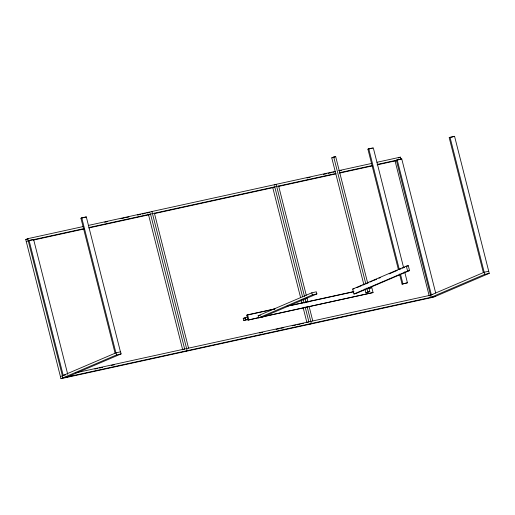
<?xml version="1.0" encoding="UTF-8"?>
<svg xmlns="http://www.w3.org/2000/svg" width="515" height="515" viewBox="0 0 515 515"><rect width="100%" height="100%" fill="white"/><g stroke="black" fill="none" stroke-linecap="round" stroke-linejoin="round"><path stroke-width="0.77" d="M483.347 272.602L449.202 137.653L450.039 137.299L454.571 136.308L489.25 273.362L433.63 297.149L60.963 378.692L25.75 239.526L27.707 238.69L83.179 226.555M26.284 241.638L29.078 240.441L33.61 239.449L67.755 374.399M115.083 353.213L80.939 218.263L81.776 217.903L86.301 216.912L120.452 351.861M32.767 239.81L33.61 239.449M86.301 216.912L80.939 218.263M363.745 284.203L331.769 157.835L333.726 156.998L335.664 156.573L367.646 282.941M333.707 157.41L335.664 156.573M274.192 185.168L276.149 184.331L304.513 296.428M398.32 269.313L367.922 149.183L368.759 148.829L373.291 147.837L403.49 267.182M398.417 157.983L400.374 157.146L400.908 159.257L377.469 164.388M435.696 293.067L401.745 158.897L397.219 159.888L396.376 160.249L431.061 297.303L484.718 274.353L489.25 273.362M397.026 160.107L395.069 160.944L429.214 295.893L430.521 295.333M400.908 159.257L401.745 158.897M453.728 136.662L454.571 136.308M60.429 376.587L116.049 352.801L116.583 354.906L60.963 378.692M67.452 376.864L121.109 353.914L120.581 351.809L115.92 352.852L81.776 217.903M368.695 288.329L371.817 287.64L373.06 292.565L247.998 320.105L246.756 315.18L247.593 314.826L274.939 308.839M247.683 319.628L243.775 320.485L243.241 318.379L247.541 317.028M243.775 320.485L248.076 319.133M247.998 320.105L258.994 317.523M258.157 315.753L311.82 292.803L316.352 291.812L316.886 293.923L263.223 316.873L258.691 317.864L258.157 315.753L260.423 315.257M258.691 317.864L312.354 294.915L316.886 293.923M185.188 351.513L187.145 350.676L151.931 211.511M352.691 289.063L406.354 266.113L408.298 265.689L409.541 270.607L355.878 293.563L353.94 293.988L352.691 289.063L353.985 288.78M356.837 287.698L361.253 285.812M362.721 285.181L364.929 284.241M366.397 283.611L368.598 282.664M370.073 282.04L372.274 281.093M373.748 280.469L376.69 279.207M378.892 278.267L380.36 277.637M389.185 273.864L397.271 270.407M399.473 269.461L400.947 268.836M402.415 268.206L404.623 267.259M406.09 266.635L408.298 265.689M353.94 293.988L407.603 271.032L409.541 270.607M371.817 287.64L368.637 288.516M364.929 288.883L365.914 292.784L369.815 291.522L368.824 287.621M369.815 291.522L365.914 292.784M399.505 273.993L402.073 284.132L407.436 282.786L404.674 271.862M309.412 324.334L311.363 323.497L307.082 306.567M407.436 282.786L402.073 284.132M430.527 295.198L484.19 272.248L488.716 271.257M367.922 149.183L372.454 148.191M331.769 157.835L333.063 157.551M449.202 137.653L452.975 136.829M88.644 225.358L335.529 171.341M338.651 170.652L371.469 163.474M376.935 162.277L400.374 157.146M25.75 239.526L28.093 239.018M104.661 222.261L107.783 221.579M121.064 218.675L124.192 217.987M125.75 217.645L128.879 216.963M137.473 215.083L140.595 214.401M142.159 214.06L145.288 213.371M146.846 213.03L149.974 212.347M307.011 177.984L310.133 177.302M323.414 174.398L326.542 173.709M328.1 173.368L331.229 172.686M332.793 172.345L334.351 172.004M339.823 170.806L341.387 170.465M28.241 240.801L83.713 228.66M89.179 227.469L336.063 173.446M339.185 172.763L371.997 165.585M33.314 240.099L84.099 228.988M88.786 227.958L149.859 214.601M154.41 213.603L274.083 187.415M278.634 186.417L335.671 173.941M339.572 173.085L372.39 165.907M377.077 164.877L396.608 160.609M286.655 306.277L353.85 291.574M246.756 315.18L274.881 309.026M290.505 305.607L353.792 291.76M243.241 318.379L245.584 317.864M260.558 317.182L373.06 292.565M116.583 354.906L121.109 353.914M65.489 374.894L63.223 375.39L29.078 240.441M432.877 294.509L431.364 294.838L397.219 159.888M75.666 372.841L431.145 295.063M94.805 369.062L97.934 368.38M99.492 368.038L102.62 367.356M111.214 365.476L114.336 364.794M259.657 332.993L262.779 332.31M276.059 329.407L279.188 328.718M280.752 328.377L283.874 327.695M292.469 325.815L295.597 325.132M297.155 324.791L300.284 324.102M301.841 323.761L303.406 323.42M435.587 296.312L62.92 377.856L27.707 238.69M450.039 137.299L484.718 274.353M406.354 266.113L407.603 271.032M368.759 148.829L399.357 269.731M400.541 274.411L402.91 283.771M333.726 156.998L365.901 284.145M366.886 288.046L367.871 291.947M311.82 292.803L312.354 294.915M278.628 186.012L306.258 295.224M306.85 297.561L308.034 302.241M309.219 306.921L312.772 320.961M305.105 298.764L306.097 302.666M302.575 296.852L274.746 186.861L272.789 187.698L300.618 297.689M303.168 299.189L304.153 303.09M305.144 306.992L308.891 321.811L306.934 322.648L303.187 307.828M301.211 300.026L302.002 303.148M247.593 314.826L248.842 319.744M245.198 317.543L245.732 319.648M154.403 213.197L188.548 348.146M150.522 214.047L148.565 214.884L182.709 349.833L184.666 348.996L150.522 214.047"/></g></svg>
